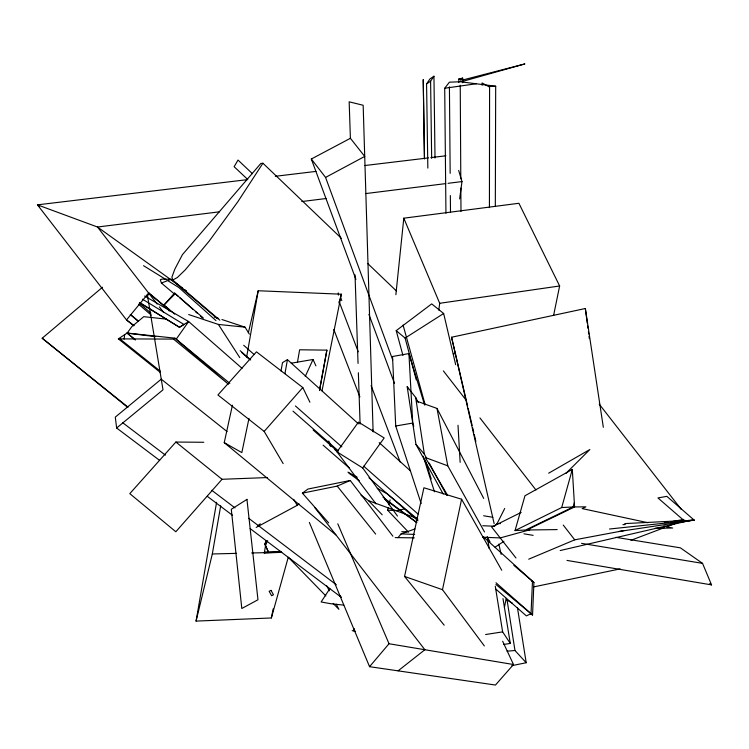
<?xml version="1.0" encoding="UTF-8"?>
<svg xmlns="http://www.w3.org/2000/svg" width="749" height="749" viewBox="0 0 749 749"><rect width="100%" height="100%" fill="white"/><g stroke="black" fill="none" stroke-linecap="round" stroke-linejoin="round"><path stroke-width="1.12" d="M489.425 207.632L489.593 87.09L482.075 82.942L482.084 85.283M495.323 206.527L495.688 86.219L460.223 81.753L449.381 82.184L444.709 88.251L445.945 213.203M530.601 613.852L532.548 615.004L533.915 582.507L513.823 565.317M495.782 589.051L526.407 615.912L531.022 613.646L532.492 581.215L483.142 536.593M395.875 294.694L403.795 218.193L518.907 203.279L559.634 285.978L553.586 315.488M124.119 339.072L124.671 334.644M438.792 310.152L439.7 303.289L403.795 218.193M459.633 198.916L461.983 181.576L458.678 170.426M288.253 557.275L271.363 617.972L196.069 621.099L216.592 502.326M196.069 621.099L212.313 553.97L220.702 505.837M246.636 357.114L258.208 290.752L341.366 294.198L322.004 390.838M281.624 552.341L264.285 552.987L266.269 541.555M297.447 362.338L299.628 349.783L326.882 350.139L319.561 390.266M284.948 373.685L287.438 359.67L358.443 423.868M353.781 630.817L354.193 628.523M281.006 370.961L282.504 362.638L287.438 359.67M319.542 390.154L326.882 350.139M271.363 617.972L273.16 608.9M504.395 607.495L506.221 598.329M248.996 418.345L241.833 452.602L224.241 442.64L232.424 405.19M484.35 645.947L442.49 589.688L461.581 499.218L423.906 487.777L404.554 576.44L444.194 625.19M248.396 332.584L258.208 290.752M264.285 552.987L264.509 552.032L280.875 551.423M408.57 532.221L387.636 510.191L388.197 507.859M388.928 504.789L390.098 499.911M338.979 303.055L341.366 294.198M557.181 529.59L526.837 530.002L574.577 506.951L572.311 469.454L524.965 495.772L515.04 530.573L525.555 530.02L573.172 506.97L574.324 502.804M515.04 530.573L561.694 507.541L572.311 469.454M305.255 376.447L313.045 359.483L291.305 363.19M264.762 544.027L268.329 551.779L264.762 544.027L266.241 540.862M494.677 526.079L497.102 523.588L504.686 508.496M265.502 544.701L267.721 540.656M262.936 163.235L237.714 201.912L209.205 241.075L185.312 269.818L177.298 277.561L172.729 280.051L171.914 277.13L174.873 269.069L182.447 254.613L260.83 163.488L262.936 163.235L341.516 238.435M329.841 588.639L321.124 601.971L330.328 603.647A116.657 33.986 -2.6 0 0 343.763 605.061M427.838 168.085L426.574 83.907L430.6 81.182L433.952 76.22L435.01 158.03M426.574 83.907L429.992 78.888L433.952 76.22M147.516 295.715L149.22 293.252L168.076 309M135.223 339.906L127.171 333.127L131.815 326.639L143.752 316.668L166.334 319.121M397.476 516.061L362.694 467.956L384.171 437.95L358.462 422.108L336.994 451.862L376.026 503.937M149.22 293.252L148.611 293.028L126.515 319.935L134.034 325.6M398.009 537.632L401.099 533.887L414.871 528.981M369.557 666.685L389.021 643.747L513.496 664.522L495.454 685.045L369.557 666.685L309.356 522.437M267.533 477.553L222.032 479.285L175.828 531.753L129.802 493.638L175.875 442.05L203.784 442.275M264.182 431.415L302.802 387.551L256.458 351.843L217.931 394.976L264.182 431.415L283.159 463.594M174.657 314.159L164.097 304.927L174.554 293.093L203.466 318.185M175.5 293.421L164.097 304.927M565.916 473.415L589.866 449.522L548.661 473.199M256.177 527.427L297.269 505.313L299.001 503.768M127.667 407.334L42.187 338.23L102.501 287.26M159.631 460.401L116.638 428.007L163.001 389.826L147.328 294.582M398.094 670.842L424.88 649.729L314.795 507.588M257.628 525.854L260.259 523.851M402.943 355.401L396.202 330.646L431.696 303.897L443.651 313.494L455.682 364.716M328.661 522.886L302.399 493.151L307.905 489.06L350.223 480.474L392.907 536.209M160.333 372.412L118.361 338.876L127.058 333.043L174.901 338.164L229.84 383.376M458.847 82.512L458.819 79.001L460.916 79.254L462.676 78.083L462.695 82.765M495.164 547.135L503.908 541.312M139.539 302.68L179.432 327.247L183.936 324.495M118.361 338.876L173.496 339.091L174.901 338.164M396.202 330.646L405.106 338.071L443.651 313.494M140.007 302.755L179.479 327.304L188.636 321.546L242.039 368.339M350.401 138.293L311.322 159.022L325.572 177.419L364.726 156.429L350.401 138.293L349.165 101.827L363.162 105.263L373.105 431.686M521.173 512.41L491.69 527.062L515.977 557.996M171.118 279.311L161.4 283.047L160.323 279.723L162.112 279.087L171.118 279.311L217.407 318.728M302.399 493.151L337.219 486.101L350.223 480.474M528.71 559.185L574.736 539.832L624.086 530.582M484.126 538.372L487.337 537.042L490.005 541.836M630.93 540.31L664.522 527.568M666.694 526.744L678.613 522.222M681.862 520.995L684.034 520.171M529.815 529.815L500.21 537.922L482.759 537.211M458.819 79.001L462.676 78.083M560.224 550.534L685.138 521.566L694.108 520.078L666.863 496.353L657.94 497.926L684.961 521.407L694.108 520.078L688.322 520.377M404.226 509.002L397.045 510.584L387.636 510.191M494.153 523.691L451.563 337.237L585.344 308.513L603.329 427.286M533.625 586.916L620.088 568.903M511.885 665.646L526.201 662.734L517.437 607.617M671.151 521.753L683.771 519.385M424.617 405.012L408.917 353.575L392.532 356.496L395.715 426.003L421.163 503.6M395.715 426.003L412.718 423.063L413.766 426.378M485.595 634.534L502.635 631.875L510.284 643.428L503.684 644.449M453.304 353.912L455.607 353.556M618.58 531.547L685.138 521.566L671.31 522.25M439.7 303.289L559.634 285.978M444.709 88.251L476.261 83.776M219.373 211.827L97.492 227.022L37.45 204.852L126.515 319.935L133.743 325.796M301.791 201.547L326.171 198.513M365.634 193.588L445.73 183.608M448.052 183.318L461.983 181.576M247.488 179.629L37.45 204.852L39.36 206.2M275.342 176.287L315.956 171.409M364.688 165.548L428.512 157.889M430.834 157.608L445.917 155.792M609.471 529.019L694.108 520.078M507.064 651.162L514.975 650.516L526.201 662.734M561.694 507.541L573.172 506.97M624.722 523.598L686.009 520.489M622.915 524.646L625.218 524.534M664.391 522.587L667.855 522.418M488.638 86.5L495.688 86.219M212.313 553.97L236.6 553.361M251.636 552.987L281.643 552.238M655.197 528.27L672.705 528.036L663.651 526.088M574.577 506.951L585.877 506.839L582.179 508.59L647.81 522.69M497.102 523.588L500.435 523.579M395.219 537.595L414.272 537.857M401.745 531.687L407.372 531.771M401.099 533.887L414.637 534.43M482.74 525.732L494.396 526.229M188.673 314.552L218.39 324.439L245.045 327.173L249.342 334.129M127.171 333.127L155.67 336.676M483.62 515.771L492.823 517.278M615.94 537.333L680.373 547.837L702.534 563.36L711.55 584.894L567.012 560.421M523.916 533.831L533.138 535.348M581.533 543.353L702.534 563.36M352.199 630.649L355.532 631.257M214.242 316.977L218.642 318.437M221.938 319.533L245.045 327.173M404.554 576.44L442.49 589.688M416.659 401.108L437.013 408.439L483.704 498.413M361.055 495.183L368.527 500.669L417.624 518.617M484.509 531.959L447.771 465.831L425.329 457.527L447.443 495.042M347.929 472.123L357.282 477.291M377.299 488.348L387.299 493.881L417.83 519.338M531.874 581.364L533.915 582.507M144.632 296.033L188.636 321.546L176.184 339.222L228.436 384.2L173.496 339.091M506.361 599.668L512.41 603.207M142.413 299.169L183.786 324.373M143.536 265.68L166.428 279.836M168.413 281.062L178.749 287.457L215.984 320.6M336.994 451.862L362.694 467.956M709.696 583.593L711.55 584.894M182.775 288.234L97.492 227.022L157.206 304.122M184.666 289.601L186.567 290.958M348.912 473.143L359.277 480.699M384.724 499.246L416.753 522.596M383.011 497.224L416.744 522.484M207.295 496.315L232.536 515.331M250.119 528.588L341.067 597.122M122.724 422.745L165.398 455.12M211.789 490.305L234.98 507.897M248.696 518.299L336.348 584.782M227.069 431.564L161.25 379.172L115.299 417.118L116.638 428.007M120.13 339.072L160.305 371.204M42.187 338.23L127.948 407.119M127.058 333.043L135.363 339.728M175.875 442.05L222.032 479.285M130.392 314.458L138.528 321.106M224.241 442.64L335.88 534.908M495.941 584.473L532.548 615.004M148.611 293.028L168.319 309.468M161.4 283.047L174.779 294.348M172.729 280.051L219.85 320.197M130.298 314.589L138.303 321.415M139.389 303.158L150.886 313.073M138.584 304.206L151.261 315.132M323.109 445.159L349.474 468.172M292.981 411.126L338.398 450.973M368.967 477.787L417.923 520.742M313.11 429.973L337.724 451.544M329.588 445.046L331.339 446.582M334.84 449.653L336.591 451.188M295.424 405.958L341.844 446.881M363.733 466.187L418.036 514.048M495.988 582.769L531.022 613.646M240.186 350.682L250.672 359.969M174.554 293.093L178.056 296.183M179.797 297.737L192.905 309.337M195.526 311.65L197.277 313.204M200.779 316.293L202.52 317.838M241.852 352.639L249.717 359.604M243.697 345.261L254.051 354.474M379.228 442.659L410.405 470.84M247.741 179.498L234.128 166.69L238.023 160.061L252.432 173.693M367.703 263.508L396.436 290.996M288.449 557.462L325.862 595.923M333.183 603.451L338.876 609.302L336.217 604.162M368.527 500.669L382.215 514.806M418.27 402.616L415.648 397.419L407.194 386.737L415.967 444.4L424.365 454.137L426.518 458.116M337.219 486.101L375.642 534.084M599.237 404.151L681.178 509.301M443.371 370.895L466.299 400.387L451.563 337.237M479.94 417.933L535.956 489.968M563.239 525.058L574.736 539.832M159.359 306.893L163.657 312.445M339.915 595.67L341.329 597.496M166.653 307.23L169.302 311.088M218.39 324.439L239.792 357.638M293.645 499.358L297.269 505.313M461.581 499.218L501.736 570.242M415.967 444.4L443.165 494.012M429.214 463.088L446.647 495.22M326.639 585.671L329.298 590.811M407.194 386.737L408.252 388.815M302.802 387.551L309.927 402.232M328.755 441.049L331.292 446.292M502.654 641.266L513.496 664.522M313.045 359.483L315.909 365.877M337.78 523.794L389.021 643.747M333.801 329.466L359.885 396.933M372.515 429.58L373.358 431.752M340.935 298.355L341.759 300.536M339.175 301.697L358.256 351.852M371.111 385.651L400.144 461.974M311.322 159.022L355.925 279.368M368.911 314.383L394.47 383.338M325.572 177.419L392.71 359.904M425.245 460.045L431.218 478.976M423.213 456.216L434.476 491.812M403.065 325.057L425.151 404.76M405.106 338.071L416.285 379.883M466.561 401.53L467.629 406.08M468.162 408.364L472.142 425.441M472.675 427.726L473.743 432.276M474.267 434.56L475.868 441.395M498.825 544.149L501.165 554.382M437.013 408.439L447.771 465.831M502.991 598.582L510.284 643.428M487.337 537.042L489.181 548.474M495.267 586.177L502.635 631.875M507.036 599.809L514.975 650.516M415.648 397.419L424.365 454.137M585.344 308.513L587.338 323.568M587.647 325.89L587.956 328.202M588.414 331.676L588.723 333.988M589.032 336.31L589.341 338.623M338.267 292.925L338.492 295.115M458.004 425.263L460.148 462.348M408.917 353.575L412.718 423.063M355.035 274.836L358.05 363.424M358.359 372.749L360.1 424.037M424.477 157.983L423.232 79.591L424.44 158.985M430.6 81.182L431.667 158.32M449.419 86.865L450.168 173.365M450.355 195.573L450.495 211.939M460.916 79.254L460.935 81.594M460.242 85.264L460.794 178.758M460.85 188.102L460.991 211.471M246.955 499.396L231.291 509.283L241.805 608.497L257.965 599.771L246.955 499.396M271.026 590.371L269.144 591.307L271.606 595.717L273.469 594.79L271.026 590.371M524.749 63.955L462.732 81.369L462.713 80.003L524.749 63.955"/></g></svg>
